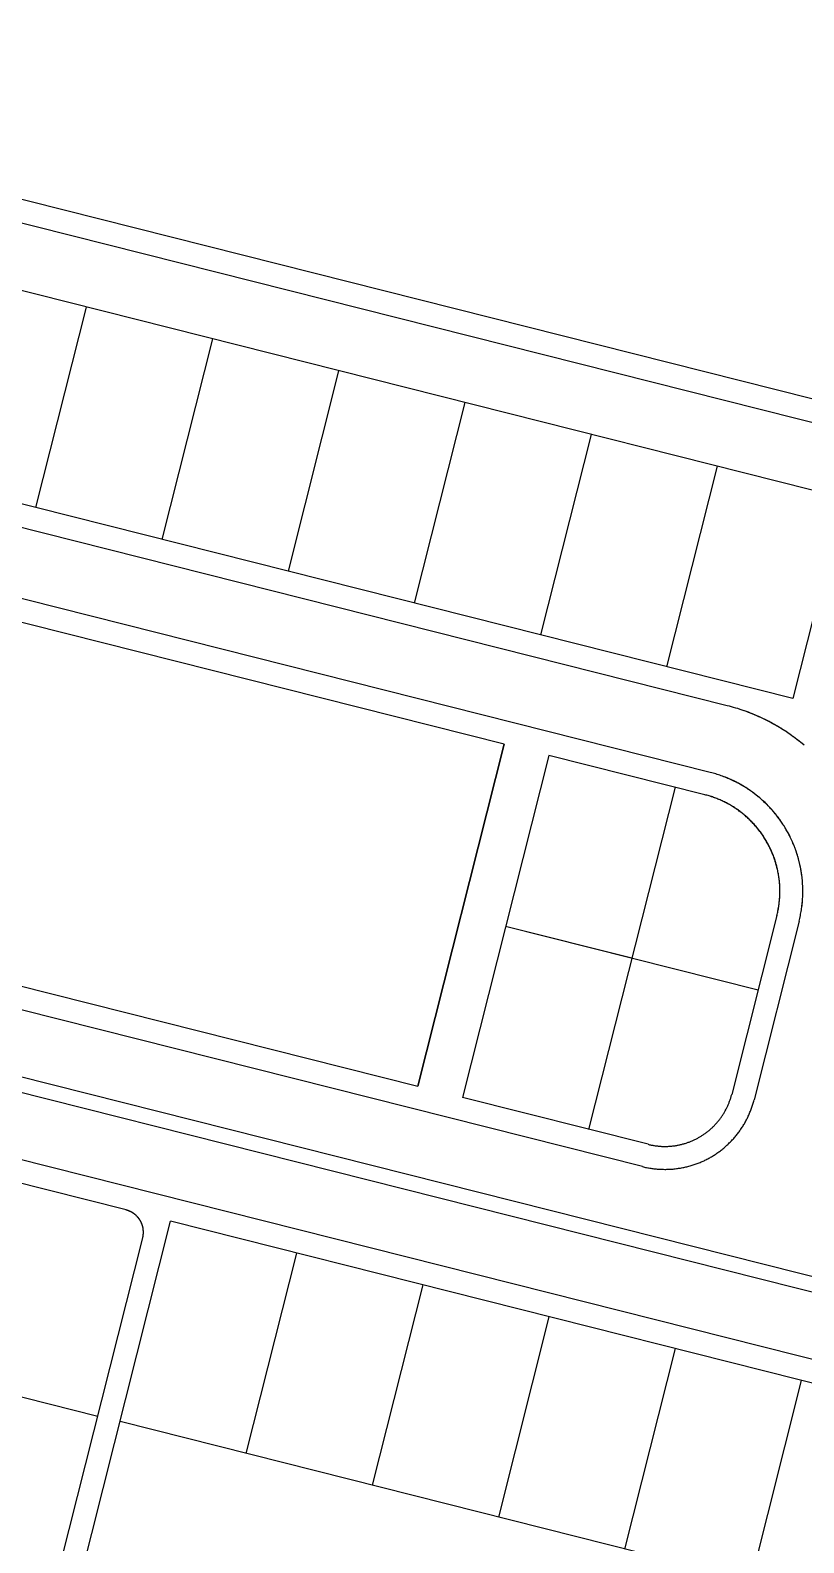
# Model space of a CAD drawing. Header units: metres. Extents: x 680594 to 684853, y 828874 to 830078.
# Drawn here: x 684024.9 to 684125.9, y 829221.6 to 829419.2 of the extents above; entities that cross this region are included whole.
import ezdxf

# ---------------------------------------------------------------- set-up
doc = ezdxf.new("R2010")
doc.units = ezdxf.units.M
doc.layers.add('PLOT_LINES', color=7, linetype='Continuous')

msp = doc.modelspace()

# ---------------------------------------------------------------- linework, layer by layer
at = {"layer": 'PLOT_LINES'}
for points in [[(684196.84, 829353.37), (683936.1, 829419.17)], [(684196.84, 829353.37), (683936.1, 829419.17)], [(684196.11, 829350.46), (683935.37, 829416.26)], [(684196.11, 829350.46), (683935.37, 829416.26)], [(684144.57, 829354.64), (683976.91, 829396.95)], [(684144.57, 829354.64), (683976.91, 829396.95)], [(684032.17, 829383), (684025.57, 829356.82)], [(684032.17, 829383), (684025.57, 829356.82)], [(684048.66, 829378.84), (684042.05, 829352.66)], [(684048.66, 829378.84), (684042.05, 829352.66)], [(684065.14, 829374.68), (684058.54, 829348.5)], [(684065.14, 829374.68), (684058.54, 829348.5)], [(684081.62, 829370.52), (684075.02, 829344.34)], [(684081.62, 829370.52), (684075.02, 829344.34)], [(684124.47, 829331.87), (683992.6, 829365.14)], [(684124.47, 829331.87), (683992.6, 829365.14)], [(684098.11, 829366.36), (684091.5, 829340.18)], [(684098.11, 829366.36), (684091.5, 829340.18)], [(684114.59, 829362.2), (684107.99, 829336.02)], [(684114.59, 829362.2), (684107.99, 829336.02)], [(684115.89, 829330.93), (683996.72, 829361.01)], [(684115.89, 829330.93), (683996.72, 829361.01)], [(684131.07, 829358.04), (684124.47, 829331.87)], [(684131.07, 829358.04), (684124.47, 829331.87)], [(684113.69, 829322.21), (683994.51, 829352.28)], [(684113.69, 829322.21), (683994.51, 829352.28)], [(684086.78, 829325.91), (684019.96, 829342.77)], [(684125.9, 829325.8), (684125.68, 829325.99), (684125.45, 829326.17), (684125.23, 829326.35), (684125, 829326.53), (684124.76, 829326.71), (684124.53, 829326.88), (684124.29, 829327.05), (684124.06, 829327.22), (684123.82, 829327.38), (684123.58, 829327.54), (684123.33, 829327.7), (684123.09, 829327.86), (684122.84, 829328.01), (684122.59, 829328.16), (684122.34, 829328.31), (684122.09, 829328.45), (684121.83, 829328.6), (684121.58, 829328.74), (684121.32, 829328.87), (684121.06, 829329), (684120.8, 829329.13), (684120.54, 829329.26), (684120.28, 829329.38), (684120.01, 829329.5), (684119.75, 829329.62), (684119.48, 829329.74), (684119.21, 829329.85), (684118.94, 829329.96), (684118.67, 829330.06), (684118.4, 829330.16), (684118.12, 829330.26), (684117.85, 829330.36), (684117.57, 829330.45), (684117.29, 829330.54), (684117.02, 829330.62), (684116.74, 829330.71), (684116.46, 829330.79), (684116.18, 829330.86), (684115.89, 829330.93)], [(684125.97, 829325.75), (684125.74, 829325.93), (684125.52, 829326.12), (684125.29, 829326.3), (684125.06, 829326.48), (684124.82, 829326.66), (684124.59, 829326.84), (684124.35, 829327.01), (684124.11, 829327.18), (684123.87, 829327.34), (684123.63, 829327.51), (684123.38, 829327.67), (684123.14, 829327.83), (684122.89, 829327.98), (684122.64, 829328.13), (684122.38, 829328.28), (684122.13, 829328.43), (684121.87, 829328.57), (684121.62, 829328.71), (684121.36, 829328.85), (684121.1, 829328.99), (684120.84, 829329.12), (684120.57, 829329.24), (684120.31, 829329.37), (684120.04, 829329.49), (684119.77, 829329.61), (684119.5, 829329.73), (684119.23, 829329.84), (684118.96, 829329.95), (684118.69, 829330.05), (684118.41, 829330.16), (684118.14, 829330.26), (684117.86, 829330.35), (684117.58, 829330.45), (684117.3, 829330.54), (684117.02, 829330.62), (684116.74, 829330.7), (684116.46, 829330.78), (684116.18, 829330.86), (684115.89, 829330.93)], [(684086.78, 829325.91), (684075.5, 829281.21)], [(684086.78, 829325.91), (684075.5, 829281.21)], [(684075.5, 829281.21), (684086.78, 829325.91)], [(684092.6, 829324.44), (684081.32, 829279.74)], [(684092.6, 829324.44), (684081.32, 829279.74)], [(684112.96, 829319.3), (684092.6, 829324.44)], [(684112.96, 829319.3), (684092.6, 829324.44)], [(684125.29, 829302.78), (684125.34, 829302.96), (684125.38, 829303.14), (684125.42, 829303.32), (684125.46, 829303.51), (684125.49, 829303.69), (684125.53, 829303.87), (684125.56, 829304.06), (684125.59, 829304.24), (684125.62, 829304.42), (684125.64, 829304.61), (684125.66, 829304.79), (684125.69, 829304.98), (684125.7, 829305.16), (684125.72, 829305.35), (684125.74, 829305.53), (684125.75, 829305.72), (684125.76, 829305.91), (684125.77, 829306.09), (684125.77, 829306.28), (684125.78, 829306.46), (684125.78, 829306.65), (684125.78, 829306.84), (684125.77, 829307.02), (684125.77, 829307.21), (684125.76, 829307.39), (684125.75, 829307.58), (684125.74, 829307.77), (684125.73, 829307.95), (684125.71, 829308.14), (684125.7, 829308.32), (684125.68, 829308.51), (684125.65, 829308.69), (684125.63, 829308.88), (684125.6, 829309.06), (684125.57, 829309.24), (684125.54, 829309.43), (684125.51, 829309.61), (684125.48, 829309.79), (684125.44, 829309.98), (684125.4, 829310.16), (684125.36, 829310.34), (684125.31, 829310.52), (684125.27, 829310.7), (684125.22, 829310.88), (684125.17, 829311.06), (684125.12, 829311.24), (684125.07, 829311.42), (684125.01, 829311.6), (684124.95, 829311.77), (684124.89, 829311.95), (684124.83, 829312.12), (684124.76, 829312.3), (684124.7, 829312.47), (684124.63, 829312.65), (684124.56, 829312.82), (684124.49, 829312.99), (684124.41, 829313.16), (684124.34, 829313.33), (684124.26, 829313.5), (684124.18, 829313.67), (684124.1, 829313.84), (684124.01, 829314), (684123.93, 829314.17), (684123.84, 829314.33), (684123.75, 829314.49), (684123.66, 829314.66), (684123.56, 829314.82), (684123.47, 829314.98), (684123.37, 829315.14), (684123.27, 829315.29), (684123.17, 829315.45), (684123.07, 829315.6), (684122.96, 829315.76), (684122.86, 829315.91), (684122.75, 829316.06), (684122.64, 829316.21), (684122.53, 829316.36), (684122.41, 829316.51), (684122.3, 829316.66), (684122.18, 829316.8), (684122.06, 829316.94), (684121.94, 829317.09), (684121.82, 829317.23), (684121.7, 829317.37), (684121.57, 829317.51), (684121.45, 829317.64), (684121.32, 829317.78), (684121.19, 829317.91), (684121.06, 829318.04), (684120.93, 829318.17), (684120.79, 829318.3), (684120.66, 829318.43), (684120.52, 829318.55), (684120.38, 829318.68), (684120.24, 829318.8), (684120.1, 829318.92), (684119.95, 829319.04), (684119.81, 829319.16), (684119.66, 829319.28), (684119.52, 829319.39), (684119.37, 829319.5), (684119.22, 829319.61), (684119.07, 829319.72), (684118.92, 829319.83), (684118.76, 829319.93), (684118.61, 829320.04), (684118.45, 829320.14), (684118.3, 829320.24), (684118.14, 829320.34), (684117.98, 829320.43), (684117.82, 829320.53), (684117.66, 829320.62), (684117.49, 829320.71), (684117.33, 829320.8), (684117.17, 829320.89), (684117, 829320.97), (684116.83, 829321.06), (684116.67, 829321.14), (684116.5, 829321.22), (684116.33, 829321.29), (684116.16, 829321.37), (684115.99, 829321.44), (684115.81, 829321.51), (684115.64, 829321.58), (684115.47, 829321.65), (684115.29, 829321.71), (684115.12, 829321.78), (684114.94, 829321.84), (684114.77, 829321.9), (684114.59, 829321.95), (684114.41, 829322.01), (684114.23, 829322.06), (684114.05, 829322.11), (684113.87, 829322.16), (684113.69, 829322.21)], [(684125.29, 829302.78), (684125.34, 829302.96), (684125.38, 829303.14), (684125.42, 829303.33), (684125.46, 829303.51), (684125.49, 829303.7), (684125.53, 829303.88), (684125.56, 829304.06), (684125.59, 829304.25), (684125.62, 829304.44), (684125.64, 829304.62), (684125.67, 829304.81), (684125.69, 829304.99), (684125.71, 829305.18), (684125.72, 829305.37), (684125.74, 829305.55), (684125.75, 829305.74), (684125.76, 829305.93), (684125.77, 829306.12), (684125.77, 829306.3), (684125.78, 829306.49), (684125.78, 829306.68), (684125.78, 829306.87), (684125.77, 829307.05), (684125.77, 829307.24), (684125.76, 829307.43), (684125.75, 829307.62), (684125.74, 829307.8), (684125.73, 829307.99), (684125.71, 829308.18), (684125.69, 829308.36), (684125.67, 829308.55), (684125.65, 829308.74), (684125.62, 829308.92), (684125.6, 829309.11), (684125.57, 829309.29), (684125.53, 829309.48), (684125.5, 829309.66), (684125.46, 829309.85), (684125.43, 829310.03), (684125.39, 829310.21), (684125.34, 829310.4), (684125.3, 829310.58), (684125.25, 829310.76), (684125.2, 829310.94), (684125.15, 829311.12), (684125.1, 829311.3), (684125.05, 829311.48), (684124.99, 829311.66), (684124.93, 829311.84), (684124.87, 829312.01), (684124.8, 829312.19), (684124.74, 829312.37), (684124.67, 829312.54), (684124.6, 829312.72), (684124.53, 829312.89), (684124.46, 829313.06), (684124.38, 829313.23), (684124.3, 829313.4), (684124.22, 829313.57), (684124.14, 829313.74), (684124.06, 829313.91), (684123.97, 829314.08), (684123.89, 829314.24), (684123.8, 829314.41), (684123.7, 829314.57), (684123.61, 829314.73), (684123.52, 829314.9), (684123.42, 829315.06), (684123.32, 829315.22), (684123.22, 829315.37), (684123.12, 829315.53), (684123.01, 829315.69), (684122.91, 829315.84), (684122.8, 829315.99), (684122.69, 829316.15), (684122.58, 829316.3), (684122.46, 829316.45), (684122.35, 829316.6), (684122.23, 829316.74), (684122.11, 829316.89), (684121.99, 829317.03), (684121.87, 829317.17), (684121.75, 829317.31), (684121.62, 829317.45), (684121.49, 829317.59), (684121.37, 829317.73), (684121.24, 829317.86), (684121.1, 829318), (684120.97, 829318.13), (684120.84, 829318.26), (684120.7, 829318.39), (684120.56, 829318.52), (684120.42, 829318.64), (684120.28, 829318.77), (684120.14, 829318.89), (684120, 829319.01), (684119.85, 829319.13), (684119.7, 829319.24), (684119.56, 829319.36), (684119.41, 829319.47), (684119.26, 829319.59), (684119.1, 829319.7), (684118.95, 829319.8), (684118.8, 829319.91), (684118.64, 829320.02), (684118.49, 829320.12), (684118.33, 829320.22), (684118.17, 829320.32), (684118.01, 829320.42), (684117.85, 829320.51), (684117.68, 829320.61), (684117.52, 829320.7), (684117.36, 829320.79), (684117.19, 829320.87), (684117.02, 829320.96), (684116.86, 829321.04), (684116.69, 829321.13), (684116.52, 829321.21), (684116.35, 829321.28), (684116.17, 829321.36), (684116, 829321.43), (684115.83, 829321.51), (684115.66, 829321.58), (684115.48, 829321.64), (684115.3, 829321.71), (684115.13, 829321.77), (684114.95, 829321.84), (684114.77, 829321.9), (684114.6, 829321.95), (684114.42, 829322.01), (684114.24, 829322.06), (684114.06, 829322.11), (684113.87, 829322.16), (684113.69, 829322.21)], [(684109.08, 829320.28), (684097.8, 829275.58)], [(684109.08, 829320.28), (684097.8, 829275.58)], [(684122.38, 829303.51), (684122.42, 829303.66), (684122.45, 829303.81), (684122.49, 829303.96), (684122.52, 829304.1), (684122.55, 829304.25), (684122.57, 829304.4), (684122.6, 829304.55), (684122.62, 829304.7), (684122.65, 829304.85), (684122.67, 829305), (684122.69, 829305.15), (684122.7, 829305.3), (684122.72, 829305.45), (684122.73, 829305.6), (684122.74, 829305.75), (684122.75, 829305.9), (684122.76, 829306.05), (684122.77, 829306.2), (684122.77, 829306.36), (684122.78, 829306.51), (684122.78, 829306.66), (684122.78, 829306.81), (684122.78, 829306.96), (684122.77, 829307.11), (684122.77, 829307.26), (684122.76, 829307.41), (684122.75, 829307.56), (684122.74, 829307.72), (684122.73, 829307.87), (684122.71, 829308.02), (684122.69, 829308.17), (684122.68, 829308.32), (684122.66, 829308.47), (684122.64, 829308.62), (684122.61, 829308.77), (684122.59, 829308.92), (684122.56, 829309.06), (684122.53, 829309.21), (684122.5, 829309.36), (684122.47, 829309.51), (684122.44, 829309.66), (684122.4, 829309.8), (684122.36, 829309.95), (684122.33, 829310.1), (684122.28, 829310.24), (684122.24, 829310.39), (684122.2, 829310.53), (684122.15, 829310.68), (684122.11, 829310.82), (684122.06, 829310.96), (684122.01, 829311.11), (684121.95, 829311.25), (684121.9, 829311.39), (684121.85, 829311.53), (684121.79, 829311.67), (684121.73, 829311.81), (684121.67, 829311.95), (684121.61, 829312.09), (684121.54, 829312.22), (684121.48, 829312.36), (684121.41, 829312.5), (684121.34, 829312.63), (684121.27, 829312.77), (684121.2, 829312.9), (684121.13, 829313.03), (684121.05, 829313.16), (684120.98, 829313.29), (684120.9, 829313.42), (684120.82, 829313.55), (684120.74, 829313.68), (684120.66, 829313.81), (684120.58, 829313.93), (684120.49, 829314.06), (684120.4, 829314.18), (684120.32, 829314.31), (684120.23, 829314.43), (684120.14, 829314.55), (684120.05, 829314.67), (684119.95, 829314.79), (684119.86, 829314.91), (684119.76, 829315.02), (684119.66, 829315.14), (684119.56, 829315.25), (684119.46, 829315.37), (684119.36, 829315.48), (684119.26, 829315.59), (684119.16, 829315.7), (684119.05, 829315.81), (684118.94, 829315.91), (684118.84, 829316.02), (684118.73, 829316.13), (684118.62, 829316.23), (684118.5, 829316.33), (684118.39, 829316.43), (684118.28, 829316.53), (684118.16, 829316.63), (684118.05, 829316.73), (684117.93, 829316.82), (684117.81, 829316.92), (684117.69, 829317.01), (684117.57, 829317.1), (684117.45, 829317.19), (684117.33, 829317.28), (684117.2, 829317.37), (684117.08, 829317.45), (684116.95, 829317.54), (684116.83, 829317.62), (684116.7, 829317.7), (684116.57, 829317.78), (684116.44, 829317.86), (684116.31, 829317.93), (684116.18, 829318.01), (684116.05, 829318.08), (684115.91, 829318.16), (684115.78, 829318.23), (684115.65, 829318.3), (684115.51, 829318.36), (684115.37, 829318.43), (684115.24, 829318.49), (684115.1, 829318.56), (684114.96, 829318.62), (684114.82, 829318.68), (684114.68, 829318.73), (684114.54, 829318.79), (684114.4, 829318.85), (684114.26, 829318.9), (684114.12, 829318.95), (684113.97, 829319), (684113.83, 829319.05), (684113.69, 829319.09), (684113.54, 829319.14), (684113.4, 829319.18), (684113.25, 829319.22), (684113.11, 829319.26), (684112.96, 829319.3)], [(684122.38, 829303.51), (684122.42, 829303.66), (684122.45, 829303.81), (684122.49, 829303.96), (684122.52, 829304.11), (684122.55, 829304.26), (684122.58, 829304.41), (684122.6, 829304.56), (684122.63, 829304.71), (684122.65, 829304.86), (684122.67, 829305.01), (684122.69, 829305.16), (684122.7, 829305.31), (684122.72, 829305.46), (684122.73, 829305.62), (684122.75, 829305.77), (684122.76, 829305.92), (684122.76, 829306.07), (684122.77, 829306.22), (684122.77, 829306.38), (684122.78, 829306.53), (684122.78, 829306.68), (684122.78, 829306.83), (684122.78, 829306.99), (684122.77, 829307.14), (684122.76, 829307.29), (684122.76, 829307.44), (684122.75, 829307.6), (684122.74, 829307.75), (684122.72, 829307.9), (684122.71, 829308.05), (684122.69, 829308.2), (684122.67, 829308.35), (684122.65, 829308.5), (684122.63, 829308.66), (684122.61, 829308.81), (684122.58, 829308.96), (684122.55, 829309.11), (684122.52, 829309.26), (684122.49, 829309.4), (684122.46, 829309.55), (684122.43, 829309.7), (684122.39, 829309.85), (684122.35, 829310), (684122.31, 829310.14), (684122.27, 829310.29), (684122.23, 829310.44), (684122.18, 829310.58), (684122.14, 829310.73), (684122.09, 829310.87), (684122.04, 829311.02), (684121.99, 829311.16), (684121.93, 829311.3), (684121.88, 829311.45), (684121.82, 829311.59), (684121.76, 829311.73), (684121.7, 829311.87), (684121.64, 829312.01), (684121.58, 829312.15), (684121.52, 829312.28), (684121.45, 829312.42), (684121.38, 829312.56), (684121.31, 829312.69), (684121.24, 829312.83), (684121.17, 829312.96), (684121.09, 829313.1), (684121.02, 829313.23), (684120.94, 829313.36), (684120.86, 829313.49), (684120.78, 829313.62), (684120.7, 829313.75), (684120.62, 829313.87), (684120.53, 829314), (684120.44, 829314.13), (684120.36, 829314.25), (684120.27, 829314.37), (684120.18, 829314.5), (684120.08, 829314.62), (684119.99, 829314.74), (684119.9, 829314.86), (684119.8, 829314.98), (684119.7, 829315.09), (684119.6, 829315.21), (684119.5, 829315.32), (684119.4, 829315.44), (684119.3, 829315.55), (684119.19, 829315.66), (684119.09, 829315.77), (684118.98, 829315.88), (684118.87, 829315.99), (684118.76, 829316.09), (684118.65, 829316.2), (684118.54, 829316.3), (684118.43, 829316.4), (684118.31, 829316.5), (684118.2, 829316.6), (684118.08, 829316.7), (684117.96, 829316.8), (684117.84, 829316.89), (684117.72, 829316.98), (684117.6, 829317.08), (684117.48, 829317.17), (684117.36, 829317.26), (684117.23, 829317.35), (684117.11, 829317.43), (684116.98, 829317.52), (684116.85, 829317.6), (684116.72, 829317.68), (684116.59, 829317.76), (684116.46, 829317.84), (684116.33, 829317.92), (684116.2, 829318), (684116.07, 829318.07), (684115.93, 829318.14), (684115.8, 829318.22), (684115.66, 829318.29), (684115.53, 829318.35), (684115.39, 829318.42), (684115.25, 829318.49), (684115.11, 829318.55), (684114.98, 829318.61), (684114.84, 829318.67), (684114.69, 829318.73), (684114.55, 829318.79), (684114.41, 829318.84), (684114.27, 829318.89), (684114.13, 829318.95), (684113.98, 829319), (684113.84, 829319.04), (684113.69, 829319.09), (684113.55, 829319.14), (684113.4, 829319.18), (684113.25, 829319.22), (684113.11, 829319.26), (684112.96, 829319.3)], [(684181.28, 829242.66), (683897.27, 829314.33)], [(684181.28, 829242.66), (683897.27, 829314.33)], [(684180.79, 829240.72), (683896.78, 829312.39)], [(684180.79, 829240.72), (683896.78, 829312.39)], [(684104.83, 829270.72), (683977.89, 829302.75)], [(684104.83, 829270.72), (683977.89, 829302.75)], [(684119.92, 829293.77), (684086.96, 829302.09)], [(684119.92, 829293.77), (684086.96, 829302.09)], [(684103.44, 829297.93), (684086.96, 829302.09)], [(684122.38, 829303.51), (684116.49, 829280.15)], [(684122.38, 829303.51), (684116.49, 829280.15)], [(684125.29, 829302.78), (684119.4, 829279.42)], [(684125.29, 829302.78), (684119.4, 829279.42)], [(684167.08, 829235.41), (683906.34, 829301.21)], [(684167.08, 829235.41), (683906.34, 829301.21)], [(684008.68, 829298.07), (684075.5, 829281.21)], [(684105.56, 829273.63), (684105.66, 829273.6), (684105.76, 829273.58), (684105.87, 829273.56), (684105.97, 829273.53), (684106.07, 829273.51), (684106.17, 829273.5), (684106.28, 829273.48), (684106.38, 829273.46), (684106.48, 829273.44), (684106.59, 829273.43), (684106.69, 829273.42), (684106.8, 829273.41), (684106.9, 829273.4), (684107, 829273.39), (684107.11, 829273.38), (684107.21, 829273.37), (684107.32, 829273.36), (684107.42, 829273.36), (684107.53, 829273.36), (684107.63, 829273.35), (684107.74, 829273.35), (684107.84, 829273.35), (684107.95, 829273.36), (684108.05, 829273.36), (684108.15, 829273.36), (684108.26, 829273.37), (684108.36, 829273.37), (684108.47, 829273.38), (684108.57, 829273.39), (684108.68, 829273.4), (684108.78, 829273.41), (684108.89, 829273.42), (684108.99, 829273.44), (684109.09, 829273.45), (684109.2, 829273.47), (684109.3, 829273.49), (684109.4, 829273.5), (684109.51, 829273.52), (684109.61, 829273.55), (684109.71, 829273.57), (684109.81, 829273.59), (684109.91, 829273.62), (684110.02, 829273.64), (684110.12, 829273.67), (684110.22, 829273.7), (684110.32, 829273.72), (684110.42, 829273.75), (684110.52, 829273.79), (684110.62, 829273.82), (684110.72, 829273.85), (684110.82, 829273.89), (684110.91, 829273.92), (684111.01, 829273.96), (684111.11, 829274), (684111.21, 829274.04), (684111.3, 829274.08), (684111.4, 829274.12), (684111.49, 829274.16), (684111.59, 829274.21), (684111.68, 829274.25), (684111.78, 829274.3), (684111.87, 829274.35), (684111.96, 829274.4), (684112.06, 829274.44), (684112.15, 829274.5), (684112.24, 829274.55), (684112.33, 829274.6), (684112.42, 829274.65), (684112.51, 829274.71), (684112.6, 829274.76), (684112.69, 829274.82), (684112.77, 829274.88), (684112.86, 829274.94), (684112.95, 829275), (684113.03, 829275.06), (684113.12, 829275.12), (684113.2, 829275.18), (684113.28, 829275.25), (684113.36, 829275.31), (684113.45, 829275.38), (684113.53, 829275.44), (684113.61, 829275.51), (684113.69, 829275.58), (684113.76, 829275.65), (684113.84, 829275.72), (684113.92, 829275.79), (684114, 829275.86), (684114.07, 829275.94), (684114.14, 829276.01), (684114.22, 829276.08), (684114.29, 829276.16), (684114.36, 829276.24), (684114.43, 829276.31), (684114.5, 829276.39), (684114.57, 829276.47), (684114.64, 829276.55), (684114.71, 829276.63), (684114.77, 829276.71), (684114.84, 829276.79), (684114.9, 829276.88), (684114.97, 829276.96), (684115.03, 829277.04), (684115.09, 829277.13), (684115.15, 829277.21), (684115.21, 829277.3), (684115.27, 829277.39), (684115.32, 829277.47), (684115.38, 829277.56), (684115.44, 829277.65), (684115.49, 829277.74), (684115.54, 829277.83), (684115.6, 829277.92), (684115.65, 829278.01), (684115.7, 829278.11), (684115.74, 829278.2), (684115.79, 829278.29), (684115.84, 829278.39), (684115.89, 829278.48), (684115.93, 829278.57), (684115.97, 829278.67), (684116.02, 829278.77), (684116.06, 829278.86), (684116.1, 829278.96), (684116.14, 829279.06), (684116.17, 829279.15), (684116.21, 829279.25), (684116.25, 829279.35), (684116.28, 829279.45), (684116.31, 829279.55), (684116.35, 829279.65), (684116.38, 829279.75), (684116.41, 829279.85), (684116.43, 829279.95), (684116.46, 829280.05), (684116.49, 829280.15)], [(684105.56, 829273.63), (684105.66, 829273.6), (684105.76, 829273.58), (684105.87, 829273.56), (684105.97, 829273.53), (684106.07, 829273.51), (684106.17, 829273.5), (684106.28, 829273.48), (684106.38, 829273.46), (684106.48, 829273.44), (684106.59, 829273.43), (684106.69, 829273.42), (684106.8, 829273.41), (684106.9, 829273.4), (684107, 829273.39), (684107.11, 829273.38), (684107.21, 829273.37), (684107.32, 829273.36), (684107.42, 829273.36), (684107.53, 829273.36), (684107.63, 829273.35), (684107.74, 829273.35), (684107.84, 829273.35), (684107.95, 829273.36), (684108.05, 829273.36), (684108.15, 829273.36), (684108.26, 829273.37), (684108.36, 829273.37), (684108.47, 829273.38), (684108.57, 829273.39), (684108.68, 829273.4), (684108.78, 829273.41), (684108.89, 829273.42), (684108.99, 829273.44), (684109.09, 829273.45), (684109.2, 829273.47), (684109.3, 829273.49), (684109.4, 829273.5), (684109.51, 829273.52), (684109.61, 829273.55), (684109.71, 829273.57), (684109.81, 829273.59), (684109.91, 829273.62), (684110.02, 829273.64), (684110.12, 829273.67), (684110.22, 829273.7), (684110.32, 829273.72), (684110.42, 829273.75), (684110.52, 829273.79), (684110.62, 829273.82), (684110.72, 829273.85), (684110.82, 829273.89), (684110.91, 829273.92), (684111.01, 829273.96), (684111.11, 829274), (684111.21, 829274.04), (684111.3, 829274.08), (684111.4, 829274.12), (684111.49, 829274.16), (684111.59, 829274.21), (684111.68, 829274.25), (684111.78, 829274.3), (684111.87, 829274.35), (684111.96, 829274.4), (684112.06, 829274.44), (684112.15, 829274.5), (684112.24, 829274.55), (684112.33, 829274.6), (684112.42, 829274.65), (684112.51, 829274.71), (684112.6, 829274.76), (684112.69, 829274.82), (684112.77, 829274.88), (684112.86, 829274.94), (684112.95, 829275), (684113.03, 829275.06), (684113.12, 829275.12), (684113.2, 829275.18), (684113.28, 829275.25), (684113.36, 829275.31), (684113.45, 829275.38), (684113.53, 829275.44), (684113.61, 829275.51), (684113.69, 829275.58), (684113.76, 829275.65), (684113.84, 829275.72), (684113.92, 829275.79), (684114, 829275.86), (684114.07, 829275.94), (684114.14, 829276.01), (684114.22, 829276.08), (684114.29, 829276.16), (684114.36, 829276.24), (684114.43, 829276.31), (684114.5, 829276.39), (684114.57, 829276.47), (684114.64, 829276.55), (684114.71, 829276.63), (684114.77, 829276.71), (684114.84, 829276.79), (684114.9, 829276.88), (684114.97, 829276.96), (684115.03, 829277.04), (684115.09, 829277.13), (684115.15, 829277.21), (684115.21, 829277.3), (684115.27, 829277.39), (684115.32, 829277.47), (684115.38, 829277.56), (684115.44, 829277.65), (684115.49, 829277.74), (684115.54, 829277.83), (684115.6, 829277.92), (684115.65, 829278.01), (684115.7, 829278.11), (684115.74, 829278.2), (684115.79, 829278.29), (684115.84, 829278.39), (684115.89, 829278.48), (684115.93, 829278.57), (684115.97, 829278.67), (684116.02, 829278.77), (684116.06, 829278.86), (684116.1, 829278.96), (684116.14, 829279.06), (684116.17, 829279.15), (684116.21, 829279.25), (684116.25, 829279.35), (684116.28, 829279.45), (684116.31, 829279.55), (684116.35, 829279.65), (684116.38, 829279.75), (684116.41, 829279.85), (684116.43, 829279.95), (684116.46, 829280.05), (684116.49, 829280.15)], [(684105.56, 829273.63), (684081.32, 829279.74)], [(684105.56, 829273.63), (684081.32, 829279.74)], [(684104.83, 829270.72), (684104.96, 829270.69), (684105.1, 829270.65), (684105.23, 829270.62), (684105.37, 829270.59), (684105.51, 829270.57), (684105.64, 829270.54), (684105.78, 829270.52), (684105.92, 829270.5), (684106.06, 829270.48), (684106.2, 829270.46), (684106.33, 829270.44), (684106.47, 829270.42), (684106.61, 829270.41), (684106.75, 829270.4), (684106.89, 829270.39), (684107.03, 829270.38), (684107.17, 829270.37), (684107.31, 829270.36), (684107.45, 829270.36), (684107.59, 829270.36), (684107.73, 829270.35), (684107.87, 829270.35), (684108.01, 829270.36), (684108.15, 829270.36), (684108.29, 829270.37), (684108.43, 829270.37), (684108.56, 829270.38), (684108.7, 829270.39), (684108.84, 829270.4), (684108.98, 829270.42), (684109.12, 829270.43), (684109.26, 829270.45), (684109.4, 829270.47), (684109.54, 829270.49), (684109.67, 829270.51), (684109.81, 829270.53), (684109.95, 829270.55), (684110.09, 829270.58), (684110.22, 829270.61), (684110.36, 829270.64), (684110.5, 829270.67), (684110.63, 829270.7), (684110.77, 829270.74), (684110.9, 829270.77), (684111.04, 829270.81), (684111.17, 829270.85), (684111.3, 829270.89), (684111.44, 829270.93), (684111.57, 829270.97), (684111.7, 829271.02), (684111.83, 829271.07), (684111.96, 829271.11), (684112.1, 829271.16), (684112.23, 829271.21), (684112.35, 829271.27), (684112.48, 829271.32), (684112.61, 829271.38), (684112.74, 829271.43), (684112.87, 829271.49), (684112.99, 829271.55), (684113.12, 829271.62), (684113.24, 829271.68), (684113.37, 829271.74), (684113.49, 829271.81), (684113.61, 829271.88), (684113.73, 829271.94), (684113.85, 829272.01), (684113.97, 829272.09), (684114.09, 829272.16), (684114.21, 829272.23), (684114.33, 829272.31), (684114.44, 829272.39), (684114.56, 829272.46), (684114.67, 829272.54), (684114.79, 829272.63), (684114.9, 829272.71), (684115.01, 829272.79), (684115.12, 829272.88), (684115.23, 829272.96), (684115.34, 829273.05), (684115.45, 829273.14), (684115.56, 829273.23), (684115.66, 829273.32), (684115.77, 829273.41), (684115.87, 829273.51), (684115.97, 829273.6), (684116.07, 829273.7), (684116.17, 829273.8), (684116.27, 829273.89), (684116.37, 829273.99), (684116.47, 829274.09), (684116.56, 829274.2), (684116.66, 829274.3), (684116.75, 829274.4), (684116.84, 829274.51), (684116.93, 829274.61), (684117.02, 829274.72), (684117.11, 829274.83), (684117.2, 829274.94), (684117.28, 829275.05), (684117.37, 829275.16), (684117.45, 829275.27), (684117.53, 829275.39), (684117.61, 829275.5), (684117.69, 829275.62), (684117.77, 829275.73), (684117.85, 829275.85), (684117.92, 829275.97), (684117.99, 829276.08), (684118.07, 829276.2), (684118.14, 829276.32), (684118.21, 829276.45), (684118.27, 829276.57), (684118.34, 829276.69), (684118.41, 829276.81), (684118.47, 829276.94), (684118.53, 829277.06), (684118.59, 829277.19), (684118.65, 829277.31), (684118.71, 829277.44), (684118.77, 829277.57), (684118.82, 829277.7), (684118.87, 829277.83), (684118.93, 829277.96), (684118.98, 829278.09), (684119.03, 829278.22), (684119.07, 829278.35), (684119.12, 829278.48), (684119.16, 829278.61), (684119.21, 829278.75), (684119.25, 829278.88), (684119.29, 829279.01), (684119.33, 829279.15), (684119.36, 829279.28), (684119.4, 829279.42)], [(684104.83, 829270.72), (684104.96, 829270.69), (684105.1, 829270.65), (684105.23, 829270.62), (684105.37, 829270.59), (684105.51, 829270.57), (684105.64, 829270.54), (684105.78, 829270.52), (684105.92, 829270.5), (684106.06, 829270.48), (684106.2, 829270.46), (684106.33, 829270.44), (684106.47, 829270.42), (684106.61, 829270.41), (684106.75, 829270.4), (684106.89, 829270.39), (684107.03, 829270.38), (684107.17, 829270.37), (684107.31, 829270.36), (684107.45, 829270.36), (684107.59, 829270.36), (684107.73, 829270.35), (684107.87, 829270.35), (684108.01, 829270.36), (684108.15, 829270.36), (684108.29, 829270.37), (684108.43, 829270.37), (684108.56, 829270.38), (684108.7, 829270.39), (684108.84, 829270.4), (684108.98, 829270.42), (684109.12, 829270.43), (684109.26, 829270.45), (684109.4, 829270.47), (684109.54, 829270.49), (684109.67, 829270.51), (684109.81, 829270.53), (684109.95, 829270.55), (684110.09, 829270.58), (684110.22, 829270.61), (684110.36, 829270.64), (684110.5, 829270.67), (684110.63, 829270.7), (684110.77, 829270.74), (684110.9, 829270.77), (684111.04, 829270.81), (684111.17, 829270.85), (684111.3, 829270.89), (684111.44, 829270.93), (684111.57, 829270.97), (684111.7, 829271.02), (684111.83, 829271.07), (684111.96, 829271.11), (684112.1, 829271.16), (684112.23, 829271.21), (684112.35, 829271.27), (684112.48, 829271.32), (684112.61, 829271.38), (684112.74, 829271.43), (684112.87, 829271.49), (684112.99, 829271.55), (684113.12, 829271.62), (684113.24, 829271.68), (684113.37, 829271.74), (684113.49, 829271.81), (684113.61, 829271.88), (684113.73, 829271.94), (684113.85, 829272.01), (684113.97, 829272.09), (684114.09, 829272.16), (684114.21, 829272.23), (684114.33, 829272.31), (684114.44, 829272.39), (684114.56, 829272.46), (684114.67, 829272.54), (684114.79, 829272.63), (684114.9, 829272.71), (684115.01, 829272.79), (684115.12, 829272.88), (684115.23, 829272.96), (684115.34, 829273.05), (684115.45, 829273.14), (684115.56, 829273.23), (684115.66, 829273.32), (684115.77, 829273.41), (684115.87, 829273.51), (684115.97, 829273.6), (684116.07, 829273.7), (684116.17, 829273.8), (684116.27, 829273.89), (684116.37, 829273.99), (684116.47, 829274.09), (684116.56, 829274.2), (684116.66, 829274.3), (684116.75, 829274.4), (684116.84, 829274.51), (684116.93, 829274.61), (684117.02, 829274.72), (684117.11, 829274.83), (684117.2, 829274.94), (684117.28, 829275.05), (684117.37, 829275.16), (684117.45, 829275.27), (684117.53, 829275.39), (684117.61, 829275.5), (684117.69, 829275.62), (684117.77, 829275.73), (684117.85, 829275.85), (684117.92, 829275.97), (684117.99, 829276.08), (684118.07, 829276.2), (684118.14, 829276.32), (684118.21, 829276.45), (684118.27, 829276.57), (684118.34, 829276.69), (684118.41, 829276.81), (684118.47, 829276.94), (684118.53, 829277.06), (684118.59, 829277.19), (684118.65, 829277.31), (684118.71, 829277.44), (684118.77, 829277.57), (684118.82, 829277.7), (684118.87, 829277.83), (684118.93, 829277.96), (684118.98, 829278.09), (684119.03, 829278.22), (684119.07, 829278.35), (684119.12, 829278.48), (684119.16, 829278.61), (684119.21, 829278.75), (684119.25, 829278.88), (684119.29, 829279.01), (684119.33, 829279.15), (684119.36, 829279.28), (684119.4, 829279.42)], [(684037.39, 829265.05), (684001.6, 829274.08)], [(684037.39, 829265.05), (684001.6, 829274.08)], [(684039.56, 829261.4), (684039.57, 829261.44), (684039.58, 829261.47), (684039.59, 829261.51), (684039.59, 829261.54), (684039.6, 829261.57), (684039.61, 829261.61), (684039.61, 829261.64), (684039.62, 829261.68), (684039.62, 829261.71), (684039.63, 829261.75), (684039.63, 829261.78), (684039.64, 829261.82), (684039.64, 829261.85), (684039.64, 829261.88), (684039.65, 829261.92), (684039.65, 829261.95), (684039.65, 829261.99), (684039.65, 829262.02), (684039.65, 829262.06), (684039.65, 829262.09), (684039.65, 829262.13), (684039.65, 829262.16), (684039.65, 829262.2), (684039.65, 829262.23), (684039.65, 829262.27), (684039.65, 829262.3), (684039.65, 829262.34), (684039.64, 829262.37), (684039.64, 829262.41), (684039.64, 829262.44), (684039.63, 829262.48), (684039.63, 829262.51), (684039.63, 829262.55), (684039.62, 829262.58), (684039.62, 829262.62), (684039.61, 829262.65), (684039.6, 829262.68), (684039.6, 829262.72), (684039.59, 829262.75), (684039.58, 829262.79), (684039.58, 829262.82), (684039.57, 829262.85), (684039.56, 829262.89), (684039.55, 829262.92), (684039.54, 829262.96), (684039.53, 829262.99), (684039.52, 829263.02), (684039.51, 829263.06), (684039.5, 829263.09), (684039.49, 829263.12), (684039.48, 829263.16), (684039.46, 829263.19), (684039.45, 829263.22), (684039.44, 829263.25), (684039.43, 829263.29), (684039.41, 829263.32), (684039.4, 829263.35), (684039.38, 829263.38), (684039.37, 829263.41), (684039.35, 829263.44), (684039.34, 829263.48), (684039.32, 829263.51), (684039.31, 829263.54), (684039.29, 829263.57), (684039.27, 829263.6), (684039.26, 829263.63), (684039.24, 829263.66), (684039.22, 829263.69), (684039.2, 829263.72), (684039.18, 829263.75), (684039.17, 829263.78), (684039.15, 829263.81), (684039.13, 829263.84), (684039.11, 829263.87), (684039.09, 829263.89), (684039.07, 829263.92), (684039.04, 829263.95), (684039.02, 829263.98), (684039, 829264), (684038.98, 829264.03), (684038.96, 829264.06), (684038.94, 829264.09), (684038.91, 829264.11), (684038.89, 829264.14), (684038.87, 829264.16), (684038.84, 829264.19), (684038.82, 829264.21), (684038.79, 829264.24), (684038.77, 829264.26), (684038.74, 829264.29), (684038.72, 829264.31), (684038.69, 829264.34), (684038.67, 829264.36), (684038.64, 829264.38), (684038.62, 829264.41), (684038.59, 829264.43), (684038.56, 829264.45), (684038.54, 829264.47), (684038.51, 829264.5), (684038.48, 829264.52), (684038.45, 829264.54), (684038.42, 829264.56), (684038.4, 829264.58), (684038.37, 829264.6), (684038.34, 829264.62), (684038.31, 829264.64), (684038.28, 829264.66), (684038.25, 829264.68), (684038.22, 829264.7), (684038.19, 829264.71), (684038.16, 829264.73), (684038.13, 829264.75), (684038.1, 829264.77), (684038.07, 829264.78), (684038.04, 829264.8), (684038.01, 829264.81), (684037.98, 829264.83), (684037.95, 829264.84), (684037.91, 829264.86), (684037.88, 829264.87), (684037.85, 829264.89), (684037.82, 829264.9), (684037.79, 829264.92), (684037.75, 829264.93), (684037.72, 829264.94), (684037.69, 829264.95), (684037.66, 829264.97), (684037.62, 829264.98), (684037.59, 829264.99), (684037.56, 829265), (684037.52, 829265.01), (684037.49, 829265.02), (684037.46, 829265.03), (684037.42, 829265.04), (684037.39, 829265.05)], [(684039.56, 829261.4), (684039.57, 829261.44), (684039.58, 829261.47), (684039.59, 829261.51), (684039.59, 829261.54), (684039.6, 829261.57), (684039.61, 829261.61), (684039.61, 829261.64), (684039.62, 829261.68), (684039.62, 829261.71), (684039.63, 829261.75), (684039.63, 829261.78), (684039.64, 829261.82), (684039.64, 829261.85), (684039.64, 829261.89), (684039.65, 829261.92), (684039.65, 829261.96), (684039.65, 829261.99), (684039.65, 829262.03), (684039.65, 829262.06), (684039.65, 829262.1), (684039.65, 829262.13), (684039.65, 829262.17), (684039.65, 829262.2), (684039.65, 829262.24), (684039.65, 829262.27), (684039.65, 829262.31), (684039.65, 829262.34), (684039.64, 829262.38), (684039.64, 829262.41), (684039.64, 829262.45), (684039.63, 829262.48), (684039.63, 829262.52), (684039.62, 829262.55), (684039.62, 829262.59), (684039.61, 829262.62), (684039.61, 829262.66), (684039.6, 829262.69), (684039.6, 829262.73), (684039.59, 829262.76), (684039.58, 829262.8), (684039.57, 829262.83), (684039.56, 829262.87), (684039.56, 829262.9), (684039.55, 829262.93), (684039.54, 829262.97), (684039.53, 829263), (684039.52, 829263.03), (684039.51, 829263.07), (684039.49, 829263.1), (684039.48, 829263.13), (684039.47, 829263.17), (684039.46, 829263.2), (684039.45, 829263.23), (684039.43, 829263.27), (684039.42, 829263.3), (684039.41, 829263.33), (684039.39, 829263.36), (684039.38, 829263.4), (684039.36, 829263.43), (684039.35, 829263.46), (684039.33, 829263.49), (684039.32, 829263.52), (684039.3, 829263.55), (684039.28, 829263.58), (684039.27, 829263.61), (684039.25, 829263.64), (684039.23, 829263.67), (684039.21, 829263.7), (684039.19, 829263.73), (684039.17, 829263.76), (684039.15, 829263.79), (684039.14, 829263.82), (684039.12, 829263.85), (684039.1, 829263.88), (684039.07, 829263.91), (684039.05, 829263.94), (684039.03, 829263.97), (684039.01, 829263.99), (684038.99, 829264.02), (684038.97, 829264.05), (684038.94, 829264.08), (684038.92, 829264.1), (684038.9, 829264.13), (684038.87, 829264.15), (684038.85, 829264.18), (684038.83, 829264.21), (684038.8, 829264.23), (684038.78, 829264.26), (684038.75, 829264.28), (684038.73, 829264.31), (684038.7, 829264.33), (684038.68, 829264.35), (684038.65, 829264.38), (684038.62, 829264.4), (684038.6, 829264.42), (684038.57, 829264.45), (684038.54, 829264.47), (684038.52, 829264.49), (684038.49, 829264.51), (684038.46, 829264.53), (684038.43, 829264.55), (684038.4, 829264.57), (684038.37, 829264.6), (684038.35, 829264.62), (684038.32, 829264.63), (684038.29, 829264.65), (684038.26, 829264.67), (684038.23, 829264.69), (684038.2, 829264.71), (684038.17, 829264.73), (684038.14, 829264.75), (684038.11, 829264.76), (684038.07, 829264.78), (684038.04, 829264.8), (684038.01, 829264.81), (684037.98, 829264.83), (684037.95, 829264.84), (684037.92, 829264.86), (684037.89, 829264.87), (684037.85, 829264.89), (684037.82, 829264.9), (684037.79, 829264.91), (684037.76, 829264.93), (684037.72, 829264.94), (684037.69, 829264.95), (684037.66, 829264.96), (684037.62, 829264.98), (684037.59, 829264.99), (684037.56, 829265), (684037.52, 829265.01), (684037.49, 829265.02), (684037.46, 829265.03), (684037.42, 829265.04), (684037.39, 829265.05)], [(684029.99, 829211.22), (684043.21, 829263.58)], [(684029.99, 829211.22), (684043.21, 829263.58)], [(684166.35, 829232.51), (684043.21, 829263.58)], [(684166.35, 829232.51), (684043.21, 829263.58)], [(684027.82, 829214.86), (684039.56, 829261.4)], [(684027.82, 829214.86), (684039.56, 829261.4)], [(684053.08, 829233.24), (684059.69, 829259.42)], [(684053.08, 829233.24), (684059.69, 829259.42)], [(684069.57, 829229.08), (684076.17, 829255.26)], [(684069.57, 829229.08), (684076.17, 829255.26)], [(684086.05, 829224.92), (684092.66, 829251.1)], [(684086.05, 829224.92), (684092.66, 829251.1)], [(683992.08, 829248.63), (684033.69, 829238.13)], [(683992.08, 829248.63), (684033.69, 829238.13)], [(684102.53, 829220.76), (684109.14, 829246.94)], [(684102.53, 829220.76), (684109.14, 829246.94)], [(684119.02, 829216.6), (684125.62, 829242.78)], [(684119.02, 829216.6), (684125.62, 829242.78)], [(684168.47, 829204.12), (684036.6, 829237.4)], [(684168.47, 829204.12), (684036.6, 829237.4)]]:
    msp.add_lwpolyline(points, dxfattribs=at)

doc.saveas('drawing.dxf')
